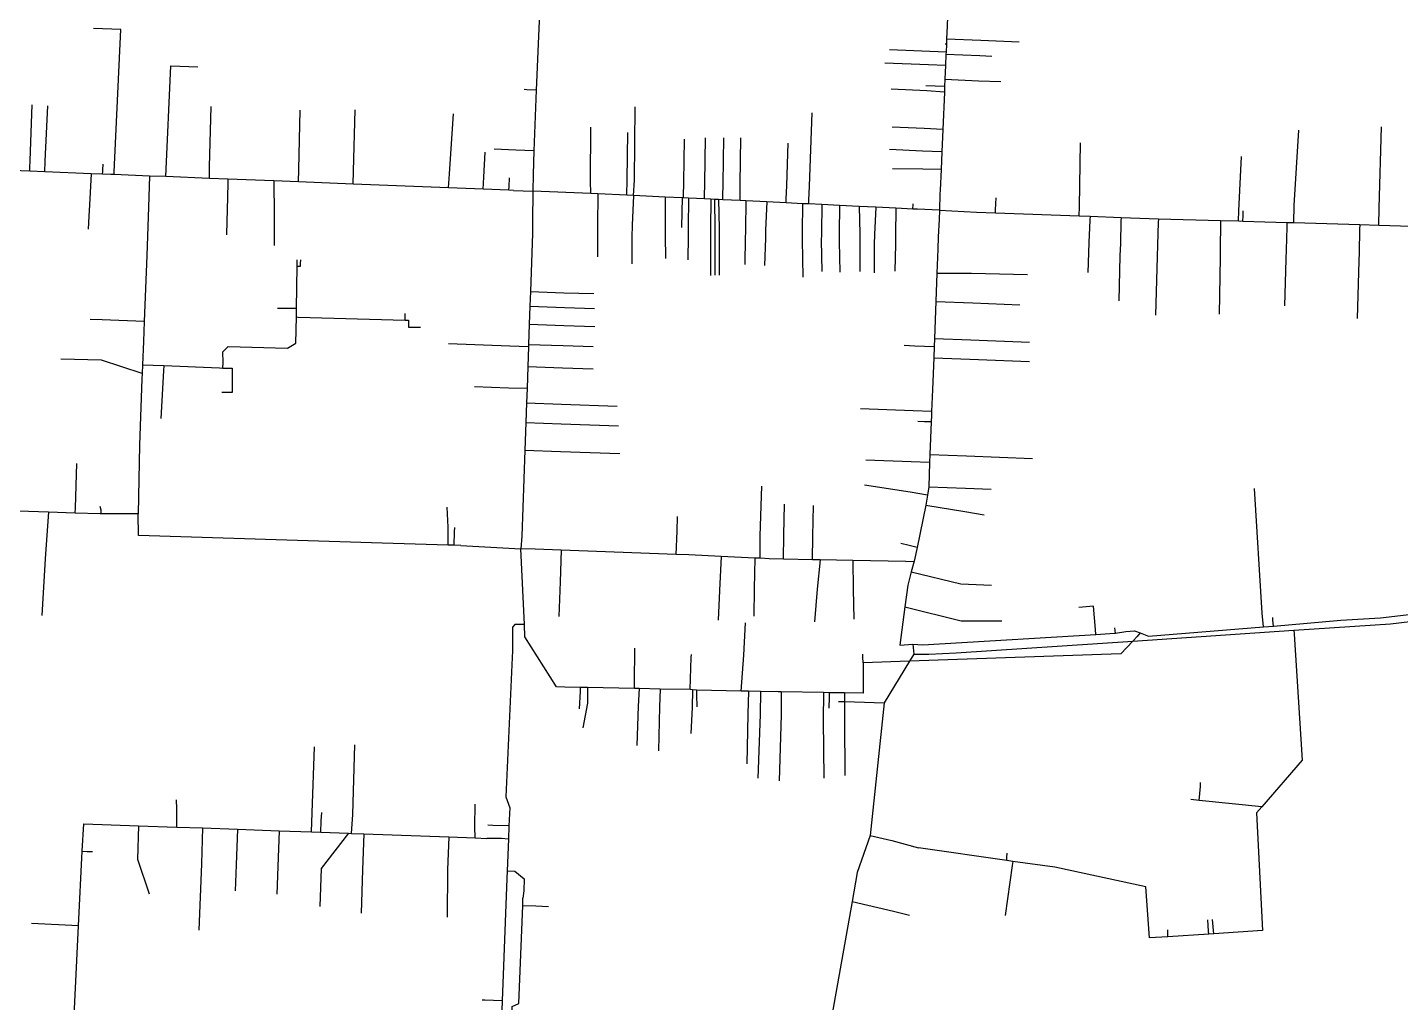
# Model space of a CAD drawing. Header units: inches. Extents: x 1024943 to 1043005, y 1856303 to 1868730.
# Drawn here: x 1033796 to 1035365, y 1859006 to 1860120 of the extents above; entities that cross this region are included whole.
import ezdxf

# ---------------------------------------------------------------- set-up
doc = ezdxf.new("R2010")
doc.units = ezdxf.units.IN
doc.header["$MEASUREMENT"] = 0
doc.layers.add('Water_Network', color=130, linetype='Continuous')

msp = doc.modelspace()

# ---------------------------------------------------------------- linework, layer by layer
at = {"layer": 'Water_Network', "elevation": 0}
for points in [[(1034384.2, 1860317.9), (1034384.7, 1860275.3), (1034385.3, 1860229.4), (1034385, 1860222.5), (1034384, 1860198.9), (1034382.5, 1860163.7), (1034377.7, 1860048.6)], [(1034384.2, 1860317.9), (1034384.7, 1860275.3), (1034385.3, 1860229.4), (1034385, 1860222.5), (1034384, 1860198.9), (1034382.5, 1860163.7), (1034377.7, 1860048.6)], [(1034850.5, 1860232.1), (1034850.5, 1860231.8), (1034849.7, 1860191.8), (1034848.1, 1860143.1), (1034847.2, 1860121.5), (1034846.6, 1860107.2), (1034846.3, 1860101.2)], [(1034850.5, 1860232.1), (1034850.5, 1860231.8), (1034849.7, 1860191.8), (1034848.1, 1860143.1), (1034847.2, 1860121.5), (1034846.6, 1860107.2), (1034846.3, 1860101.2)], [(1033903.1, 1860117.9), (1033871.9, 1860118.8)], [(1033895.3, 1859951.9), (1033895.5, 1859955), (1033903.1, 1860117.9)], [(1034846.3, 1860101.2), (1034845.9, 1860092), (1034845.8, 1860089.7), (1034845.3, 1860076.5), (1034844.6, 1860060.9), (1034844.2, 1860052.5)], [(1034846.3, 1860101.2), (1034845.9, 1860092), (1034845.8, 1860089.7), (1034845.3, 1860076.5), (1034844.6, 1860060.9), (1034844.2, 1860052.5)], [(1034846.3, 1860101.2), (1034844.9, 1860101.2)], [(1034846.6, 1860107.2), (1034885.7, 1860105.5)], [(1034885.7, 1860105.5), (1034929.6, 1860103.7)], [(1034845.9, 1860092), (1034781.4, 1860094.7)], [(1034845.8, 1860089.7), (1034884.6, 1860088)], [(1034884.6, 1860088), (1034898.4, 1860087.4)], [(1033954.4, 1859949.6), (1033960.2, 1860076.4)], [(1033960.2, 1860076.4), (1033990.8, 1860075.2)], [(1034825.9, 1860077.6), (1034775.8, 1860079.5)], [(1034845.3, 1860076.5), (1034825.9, 1860077.6)], [(1034833.6, 1860052.9), (1034822.9, 1860053.4)], [(1034844.2, 1860052.5), (1034833.6, 1860052.9)], [(1034844.2, 1860052.5), (1034844, 1860046.2), (1034842.2, 1860003.6), (1034841.1, 1859978), (1034840.2, 1859957.8), (1034839.2, 1859934), (1034839, 1859929.4)], [(1034844.2, 1860052.5), (1034844, 1860046.2), (1034842.2, 1860003.6), (1034841.1, 1859978), (1034840.2, 1859957.8), (1034839.2, 1859934), (1034839, 1859929.4)], [(1034844.6, 1860060.9), (1034883.2, 1860059.3)], [(1034883.2, 1860059.3), (1034908.4, 1860058.2)], [(1034367, 1860049), (1034364, 1860049.2)], [(1034377.7, 1860048.6), (1034367, 1860049)], [(1034377.7, 1860048.6), (1034374.8, 1859979.2), (1034374.1, 1859952.2)], [(1034377.7, 1860048.6), (1034374.8, 1859979.2), (1034374.1, 1859952.2)], [(1034823.8, 1860047.7), (1034783.3, 1860049.7)], [(1034844, 1860046.2), (1034823.8, 1860047.7)], [(1033799.4, 1859967.9), (1033801.8, 1860031.8)], [(1033816.6, 1859967.3), (1033819.7, 1860030.7)], [(1034004.4, 1859960.7), (1034006.1, 1860029.8)], [(1034106.3, 1859957.6), (1034107.9, 1860025.6)], [(1034169, 1859955.9), (1034170.7, 1860025.9)], [(1034278.5, 1859952.9), (1034283, 1860021.3)], [(1034489.9, 1859945.6), (1034490.7, 1860029.4)], [(1034689.9, 1859938.6), (1034692.9, 1860022.6)], [(1034439.7, 1859944.8), (1034440.2, 1860006)], [(1034821, 1860004.5), (1034784.4, 1860006)], [(1034842.2, 1860003.6), (1034821, 1860004.5)], [(1035341, 1859913.5), (1035343.7, 1860006.6)], [(1034481.4, 1859945.8), (1034482.3, 1860000)], [(1034546.2, 1859943.5), (1034546.9, 1859992.5)], [(1034570.2, 1859942.7), (1034570.9, 1859994)], [(1034591.2, 1859942), (1034592, 1859994)], [(1034610.8, 1859941.3), (1034611.5, 1859994)], [(1035243.9, 1859916.7), (1035249.2, 1860002.8)], [(1034317.9, 1859949), (1034319.2, 1859977.6)], [(1034354.5, 1859979.9), (1034329.4, 1859981.1)], [(1034374.8, 1859979.2), (1034354.5, 1859979.9)], [(1034663.9, 1859939.5), (1034665.7, 1859988)], [(1034819.2, 1859978.9), (1034781.4, 1859980.5)], [(1034841.1, 1859978), (1034819.2, 1859978.9)], [(1034998.3, 1859915.4), (1034999.4, 1859988.3)], [(1033891.7, 1859952), (1033882.1, 1859952.4), (1033868.9, 1859952.9), (1033816.1, 1859955), (1033798.8, 1859955.7), (1033747.9, 1859957.7), (1033661.7, 1859961.1), (1033621.4, 1859962.7), (1033558.5, 1859965.2), (1033480.4, 1859968.3)], [(1033891.7, 1859952), (1033882.1, 1859952.4), (1033868.9, 1859952.9), (1033816.1, 1859955), (1033798.8, 1859955.7), (1033747.9, 1859957.7), (1033661.7, 1859961.1), (1033621.4, 1859962.7), (1033558.5, 1859965.2), (1033480.4, 1859968.3)], [(1033798.8, 1859955.7), (1033799, 1859959.6), (1033799.4, 1859967.9)], [(1033816.1, 1859955), (1033816.6, 1859967.3)], [(1033882.3, 1859957.4), (1033882.6, 1859963.8)], [(1034004.1, 1859947.6), (1034004.4, 1859960.7)], [(1034105.9, 1859943.6), (1034106.3, 1859957.6)], [(1034819.5, 1859958.2), (1034784.7, 1859958.5)], [(1034840.2, 1859957.8), (1034819.5, 1859958.2)], [(1035180.4, 1859910.7), (1035183.4, 1859972.6)], [(1033868.9, 1859952.9), (1033867, 1859917.2), (1033866.4, 1859904.5)], [(1033882.1, 1859952.4), (1033882.2, 1859955.6), (1033882.3, 1859957.4)], [(1033935.7, 1859950.3), (1033895.3, 1859951.9), (1033891.7, 1859952)], [(1033935.7, 1859950.3), (1033895.3, 1859951.9), (1033891.7, 1859952)], [(1033935.7, 1859950.3), (1033934.5, 1859914.7), (1033932.5, 1859859.6), (1033929.7, 1859784.1), (1033928.9, 1859761.1)], [(1033935.7, 1859950.3), (1033934.5, 1859914.7), (1033932.5, 1859859.6), (1033929.7, 1859784.1), (1033928.9, 1859761.1)], [(1034346.5, 1859934.1), (1034317.1, 1859935.2), (1034277.4, 1859936.8), (1034168.6, 1859941.1), (1034105.9, 1859943.6), (1034077.8, 1859944.7), (1034025.3, 1859946.8), (1034004.1, 1859947.6), (1033954.4, 1859949.6), (1033935.7, 1859950.3)], [(1034346.5, 1859934.1), (1034317.1, 1859935.2), (1034277.4, 1859936.8), (1034168.6, 1859941.1), (1034105.9, 1859943.6), (1034077.8, 1859944.7), (1034025.3, 1859946.8), (1034004.1, 1859947.6), (1033954.4, 1859949.6), (1033935.7, 1859950.3)], [(1034025.3, 1859946.8), (1034025.2, 1859942.3), (1034024.4, 1859911.3), (1034024.1, 1859898.8)], [(1034077.8, 1859944.7), (1034077.8, 1859941.1), (1034078, 1859909.3), (1034078, 1859899.3)], [(1034168.6, 1859941.1), (1034169, 1859955.9)], [(1034277.4, 1859936.8), (1034278.5, 1859952.9)], [(1034317.1, 1859935.2), (1034317.9, 1859949)], [(1034346.8, 1859938.4), (1034347.1, 1859948.2)], [(1034374.1, 1859952.2), (1034373.9, 1859933)], [(1034374.1, 1859952.2), (1034373.9, 1859933)], [(1034440, 1859930.4), (1034439.7, 1859944.8)], [(1034481.2, 1859928.4), (1034481.4, 1859945.8)], [(1034488.8, 1859928), (1034489.9, 1859945.6)], [(1034545.9, 1859925.3), (1034545.9, 1859926.4), (1034546.2, 1859943.5)], [(1034569.9, 1859924.1), (1034569.9, 1859926), (1034570.2, 1859942.7)], [(1034590.9, 1859923.1), (1034591, 1859925.7), (1034591.2, 1859942)], [(1034346.5, 1859934.1), (1034346.8, 1859938.4)], [(1034351.5, 1859933.9), (1034346.5, 1859934.1)], [(1034351.5, 1859933.9), (1034346.5, 1859934.1)], [(1034351.5, 1859933.9), (1034373.9, 1859933)], [(1034351.5, 1859933.9), (1034373.9, 1859933)], [(1034373.9, 1859933), (1034373.5, 1859898.2), (1034373.3, 1859884.6)], [(1034373.9, 1859933), (1034373.5, 1859898.2), (1034373.3, 1859884.6)], [(1034544.2, 1859925.4), (1034524.8, 1859926.3), (1034488.8, 1859928), (1034481.2, 1859928.4), (1034447.9, 1859930), (1034440, 1859930.4), (1034373.9, 1859933)], [(1034544.2, 1859925.4), (1034524.8, 1859926.3), (1034488.8, 1859928), (1034481.2, 1859928.4), (1034447.9, 1859930), (1034440, 1859930.4), (1034373.9, 1859933)], [(1034447.9, 1859930), (1034447.9, 1859927.7), (1034447.8, 1859895.5), (1034447.8, 1859887)], [(1034488.8, 1859928), (1034487.4, 1859894), (1034487.2, 1859890.4), (1034487, 1859884.3)], [(1034524.8, 1859926.3), (1034524.8, 1859911.6), (1034525, 1859882.4)], [(1034610.5, 1859922.2), (1034610.5, 1859925.4), (1034610.8, 1859941.3)], [(1034663.2, 1859919.6), (1034663.3, 1859923.7), (1034663.9, 1859939.5)], [(1034689.2, 1859918.4), (1034689.3, 1859922.8), (1034689.9, 1859938.6)], [(1034839, 1859929.4), (1034838.3, 1859911.2)], [(1034839, 1859929.4), (1034838.3, 1859911.2)], [(1034544.2, 1859925.4), (1034543.9, 1859908.9)], [(1034807.8, 1859912.6), (1034788.4, 1859913.6), (1034765.8, 1859914.7), (1034746.6, 1859915.6), (1034724, 1859916.7), (1034704, 1859917.6), (1034689.2, 1859918.4), (1034682, 1859918.7), (1034663.2, 1859919.6), (1034641, 1859920.7), (1034617.2, 1859921.8), (1034610.5, 1859922.2), (1034590.9, 1859923.1), (1034586, 1859923.4), (1034581.5, 1859923.6), (1034577.1, 1859923.8), (1034569.9, 1859924.1), (1034551.7, 1859925), (1034545.9, 1859925.3), (1034544.2, 1859925.4)], [(1034807.8, 1859912.6), (1034788.4, 1859913.6), (1034765.8, 1859914.7), (1034746.6, 1859915.6), (1034724, 1859916.7), (1034704, 1859917.6), (1034689.2, 1859918.4), (1034682, 1859918.7), (1034663.2, 1859919.6), (1034641, 1859920.7), (1034617.2, 1859921.8), (1034610.5, 1859922.2), (1034590.9, 1859923.1), (1034586, 1859923.4), (1034581.5, 1859923.6), (1034577.1, 1859923.8), (1034569.9, 1859924.1), (1034551.7, 1859925), (1034545.9, 1859925.3), (1034544.2, 1859925.4)], [(1034551.7, 1859925), (1034551.3, 1859891.6), (1034551.2, 1859888.3), (1034551.1, 1859881.7)], [(1034577.1, 1859923.8), (1034576.9, 1859890.6), (1034576.9, 1859887.4), (1034576.9, 1859880.7)], [(1034581.5, 1859923.6), (1034581.8, 1859890.4), (1034581.8, 1859887.2), (1034581.9, 1859880.6)], [(1034586, 1859923.4), (1034586.6, 1859890.3), (1034586.7, 1859887.1), (1034586.8, 1859880.6)], [(1034617.2, 1859921.8), (1034616.7, 1859889.1), (1034616.6, 1859886.1), (1034616.5, 1859879.9)], [(1034641, 1859920.7), (1034639.8, 1859888.3), (1034639.7, 1859885.3), (1034639.5, 1859879.1)], [(1034682, 1859918.7), (1034681.7, 1859886.7), (1034681.7, 1859883.9), (1034681.6, 1859877.4)], [(1034704, 1859917.6), (1034703.5, 1859885.9), (1034703.5, 1859883.1), (1034703.4, 1859877.1)], [(1034724, 1859916.7), (1034723.8, 1859885.1), (1034723.8, 1859882.5), (1034723.7, 1859875.3)], [(1034746.6, 1859915.6), (1034747.3, 1859884.3), (1034747.3, 1859881.7), (1034747.5, 1859874.1)], [(1034765.8, 1859914.7), (1034764.3, 1859883.6), (1034763.8, 1859872.6)], [(1034788.4, 1859913.6), (1034788.2, 1859882.7), (1034788.2, 1859872.5)], [(1034807.8, 1859912.6), (1034808, 1859914.1), (1034808.2, 1859916.3)], [(1034813.2, 1859912.4), (1034807.8, 1859912.6)], [(1034813.2, 1859912.4), (1034807.8, 1859912.6)], [(1034808.2, 1859916.3), (1034808.5, 1859918.5)], [(1034838.3, 1859911.2), (1034813.2, 1859912.4)], [(1034838.3, 1859911.2), (1034813.2, 1859912.4)], [(1034838.3, 1859911.2), (1034837.9, 1859900.8), (1034837.1, 1859880.9), (1034836.6, 1859866.7)], [(1034838.3, 1859911.2), (1034837.9, 1859900.8), (1034837.1, 1859880.9), (1034836.6, 1859866.7)], [(1034838.3, 1859911.2), (1034880.8, 1859909.1)], [(1034902.4, 1859908.3), (1034902.6, 1859911.7), (1034903.2, 1859925.5)], [(1034998.2, 1859904.8), (1034998.3, 1859915.4)], [(1035180.1, 1859898.9), (1035180.4, 1859910.7)], [(1035185.3, 1859904.7), (1035185.5, 1859910.6)], [(1035243.4, 1859897), (1035243.9, 1859916.7)], [(1035340.5, 1859894.2), (1035341, 1859913.5)], [(1033866.4, 1859904.5), (1033865.7, 1859889.4)], [(1034024.1, 1859898.8), (1034023.8, 1859882.9)], [(1034078, 1859899.3), (1034078.1, 1859870.8)], [(1034543.9, 1859908.9), (1034543.7, 1859891.9), (1034543.7, 1859891.4)], [(1034880.8, 1859909.1), (1034902.4, 1859908.3), (1034998.2, 1859904.8), (1035010.6, 1859904.3), (1035045.9, 1859902.8), (1035088.6, 1859901.5), (1035159.5, 1859899.5), (1035180.1, 1859898.9)], [(1035010.6, 1859904.3), (1035010.4, 1859899.9), (1035009.2, 1859874.4), (1035008.7, 1859862.5)], [(1035045.9, 1859902.8), (1035045.8, 1859898.7), (1035045.1, 1859873.1), (1035044.7, 1859859.2)], [(1035088.6, 1859901.5), (1035088.4, 1859897.2), (1035087.6, 1859871.5), (1035087.2, 1859858.1)], [(1035159.5, 1859899.5), (1035159.4, 1859894.7), (1035159.2, 1859868.8), (1035159.1, 1859857.4)], [(1035180.1, 1859898.9), (1035185.2, 1859898.7)], [(1035185.2, 1859898.7), (1035185.3, 1859904.7)], [(1035185.2, 1859898.7), (1035235.5, 1859897.3), (1035243.4, 1859897), (1035318.6, 1859894.9), (1035340.5, 1859894.2), (1035377.7, 1859893.1), (1035394.3, 1859892.7), (1035451.1, 1859891)], [(1035235.5, 1859897.3), (1035235.4, 1859892), (1035234.6, 1859866), (1035234.3, 1859855.1)], [(1035318.6, 1859894.9), (1035318.5, 1859889.1), (1035317.9, 1859862.9), (1035317.7, 1859853.4)], [(1034373.3, 1859884.6), (1034371, 1859818.5), (1034370.4, 1859801.4), (1034369.7, 1859780.9), (1034368.8, 1859757.9), (1034368.7, 1859755.2), (1034367.9, 1859732.4), (1034367.1, 1859707.3), (1034366.5, 1859691), (1034365.7, 1859668.5), (1034364.6, 1859637.1), (1034361.2, 1859538.5)], [(1034373.3, 1859884.6), (1034371, 1859818.5), (1034370.4, 1859801.4), (1034369.7, 1859780.9), (1034368.8, 1859757.9), (1034368.7, 1859755.2), (1034367.9, 1859732.4), (1034367.1, 1859707.3), (1034366.5, 1859691), (1034365.7, 1859668.5), (1034364.6, 1859637.1), (1034361.2, 1859538.5)], [(1034447.8, 1859887), (1034447.6, 1859857.8)], [(1034487, 1859884.3), (1034486.9, 1859849.8)], [(1034525, 1859882.4), (1034525.3, 1859855.9)], [(1034551.1, 1859881.7), (1034550.7, 1859854.4)], [(1034576.9, 1859880.7), (1034576.9, 1859836.7)], [(1034581.9, 1859880.6), (1034581.9, 1859837.1)], [(1034586.8, 1859880.6), (1034586.8, 1859837.1)], [(1034616.5, 1859879.9), (1034616.1, 1859849)], [(1034639.5, 1859879.1), (1034638.4, 1859848.2)], [(1034681.6, 1859877.4), (1034682.4, 1859834.7)], [(1034703.4, 1859877.1), (1034703.8, 1859841.3)], [(1034723.7, 1859875.3), (1034724.6, 1859840.5)], [(1034747.5, 1859874.1), (1034747.6, 1859841.3)], [(1034763.8, 1859872.6), (1034763.8, 1859839.8)], [(1034788.2, 1859872.5), (1034787.3, 1859841.4)], [(1034836.6, 1859866.7), (1034835.5, 1859839.3), (1034834.3, 1859806.9), (1034832.6, 1859764.6), (1034832.3, 1859755.2), (1034831.8, 1859742.6), (1034830.4, 1859706.4), (1034829.4, 1859681.2), (1034829.3, 1859676.6), (1034829, 1859669.2)], [(1034836.6, 1859866.7), (1034835.5, 1859839.3), (1034834.3, 1859806.9), (1034832.6, 1859764.6), (1034832.3, 1859755.2), (1034831.8, 1859742.6), (1034830.4, 1859706.4), (1034829.4, 1859681.2), (1034829.3, 1859676.6), (1034829, 1859669.2)], [(1034104.4, 1859847.2), (1034104.5, 1859854.7)], [(1034104.4, 1859847.2), (1034108.4, 1859847.2), (1034108.4, 1859850.2)], [(1034108.4, 1859850.2), (1034108.5, 1859854.6)], [(1035008.7, 1859862.5), (1035008, 1859840)], [(1035044.7, 1859859.2), (1035043.2, 1859807.8)], [(1035087.2, 1859858.1), (1035085.3, 1859791.1)], [(1035159.1, 1859857.4), (1035158.2, 1859792.4)], [(1035234.3, 1859855.1), (1035232.8, 1859802)], [(1035317.7, 1859853.4), (1035315.8, 1859787.5)], [(1034103.6, 1859798.8), (1034104.4, 1859847.2)], [(1034835.5, 1859839.3), (1034875.1, 1859839.3)], [(1034875.1, 1859839.3), (1034939.1, 1859837.8)], [(1034371, 1859818.5), (1034409, 1859816.9)], [(1034409, 1859816.9), (1034443.4, 1859816.1)], [(1034370.4, 1859801.4), (1034410, 1859800)], [(1034834.3, 1859806.9), (1034876.6, 1859805.3)], [(1034876.6, 1859805.3), (1034930.3, 1859803.2)], [(1033881.8, 1859785.8), (1033868, 1859786.3)], [(1033929.7, 1859784.1), (1033881.8, 1859785.8)], [(1034019.7, 1859737.2), (1034019.6, 1859749.3), (1034025.7, 1859755.4), (1034093.5, 1859753.7), (1034103.1, 1859759.3), (1034103.6, 1859789.2)], [(1034103.6, 1859798.8), (1034084.3, 1859798.9), (1034082, 1859798.8)], [(1034103.5, 1859793.1), (1034103.6, 1859798.8)], [(1034103.6, 1859789.2), (1034103.5, 1859793.1)], [(1034103.6, 1859789.2), (1034105.4, 1859789.1)], [(1034105.4, 1859789.1), (1034227.8, 1859785.6)], [(1034227.8, 1859789.3), (1034227.8, 1859793)], [(1034227.8, 1859785.6), (1034227.8, 1859789.3)], [(1034227.8, 1859785.6), (1034231.7, 1859785.4)], [(1034231.7, 1859785.4), (1034231.7, 1859777.4), (1034236.2, 1859777.4)], [(1034410, 1859800), (1034444.4, 1859798.8)], [(1034236.2, 1859777.4), (1034245.5, 1859777.4)], [(1034369.7, 1859780.9), (1034409.3, 1859779.5)], [(1034409.3, 1859779.5), (1034444.5, 1859778.2)], [(1033928.9, 1859761.1), (1033927.8, 1859734.3)], [(1033928.9, 1859761.1), (1033927.8, 1859734.3)], [(1034347.5, 1859755.9), (1034277.2, 1859758.4)], [(1034368.7, 1859755.2), (1034347.5, 1859755.9)], [(1034368.8, 1859757.9), (1034408.5, 1859756.5)], [(1034408.5, 1859756.5), (1034442.6, 1859755.3)], [(1034810.4, 1859756), (1034797.9, 1859756.5)], [(1034832.3, 1859755.2), (1034810.4, 1859756)], [(1034832.6, 1859764.6), (1034874.3, 1859763)], [(1034874.3, 1859763), (1034941.4, 1859760.4)], [(1033880.9, 1859739.7), (1033834.3, 1859740.8)], [(1033927.3, 1859724.4), (1033880.9, 1859739.7)], [(1034831.8, 1859742.6), (1034873.2, 1859741)], [(1034873.2, 1859741), (1034941.4, 1859738.4)], [(1033927.8, 1859734.3), (1033927.3, 1859724.4), (1033927, 1859718.3)], [(1033927.8, 1859734.3), (1033927.3, 1859724.4), (1033927, 1859718.3)], [(1033927.8, 1859734.3), (1033951.9, 1859733.9)], [(1033951.6, 1859727.8), (1033948.8, 1859673.3)], [(1033951.9, 1859733.9), (1033951.6, 1859727.8)], [(1033951.9, 1859733.9), (1034015.8, 1859731)], [(1034015.8, 1859731), (1034019.6, 1859730.8)], [(1034030.1, 1859726.2), (1034030.1, 1859702.9), (1034018.5, 1859702.9)], [(1034019.6, 1859730.8), (1034019.7, 1859737.2)], [(1034019.6, 1859730.8), (1034030.1, 1859730.7), (1034030.1, 1859726.2)], [(1034367.9, 1859732.4), (1034407.7, 1859731)], [(1034407.7, 1859731), (1034442.6, 1859729.8)], [(1033927, 1859718.3), (1033924.4, 1859642.7), (1033922.8, 1859564.3)], [(1033927, 1859718.3), (1033924.4, 1859642.7), (1033922.8, 1859564.3)], [(1034345.9, 1859708), (1034307.2, 1859709.4)], [(1034367.1, 1859707.3), (1034345.9, 1859708)], [(1034366.5, 1859691), (1034406.4, 1859689.6)], [(1034406.4, 1859689.6), (1034470.2, 1859687.3)], [(1034808.2, 1859682), (1034748.3, 1859684.3)], [(1034829.4, 1859681.2), (1034808.2, 1859682)], [(1034365.7, 1859668.5), (1034406.3, 1859667.1)], [(1034406.3, 1859667.1), (1034471.7, 1859664.8)], [(1034829, 1859669.2), (1034827.5, 1859631.9), (1034827.2, 1859622.9), (1034826.1, 1859595.2), (1034824.8, 1859585.6), (1034822.9, 1859573.9), (1034813, 1859525.8)], [(1034829, 1859669.2), (1034827.5, 1859631.9), (1034827.2, 1859622.9), (1034826.1, 1859595.2), (1034824.8, 1859585.6), (1034822.9, 1859573.9), (1034813, 1859525.8)], [(1034821.2, 1859669.5), (1034813.5, 1859669.7)], [(1034829, 1859669.2), (1034821.2, 1859669.5)], [(1034364.6, 1859637.1), (1034405.5, 1859635.6)], [(1034405.5, 1859635.6), (1034473.2, 1859633.2)], [(1034827.5, 1859631.9), (1034869.4, 1859630.3)], [(1034869.4, 1859630.3), (1034944.9, 1859627.4)], [(1033851, 1859571), (1033852.6, 1859621.6)], [(1034806.1, 1859623.7), (1034754.3, 1859625.7)], [(1034827.2, 1859622.9), (1034806.1, 1859623.7)], [(1034804.9, 1859588.8), (1034752.8, 1859597.1)], [(1034633.5, 1859539.2), (1034635.4, 1859595.7)], [(1034824.8, 1859585.6), (1034804.9, 1859588.8)], [(1034826.1, 1859595.2), (1034868.2, 1859593.6)], [(1034868.2, 1859593.6), (1034897.3, 1859592.4)], [(1035207.3, 1859450.7), (1035198.3, 1859593.2)], [(1033850.8, 1859565.1), (1033820.4, 1859566.1), (1033649.3, 1859571.6), (1033565.7, 1859571.5), (1033472.7, 1859571.4), (1033471, 1859571.4)], [(1033820.4, 1859566.1), (1033820.1, 1859561.2), (1033816.4, 1859512.8)], [(1033850.8, 1859565.1), (1033851, 1859571)], [(1033880.4, 1859568.2), (1033879.4, 1859572.5)], [(1033880.3, 1859564.1), (1033880.4, 1859568.2)], [(1034277, 1859548.8), (1034275.9, 1859571.6)], [(1034660.7, 1859539.7), (1034661.5, 1859575.1)], [(1034693.8, 1859538.8), (1034694.6, 1859573.6)], [(1034822.9, 1859573.9), (1034867.4, 1859566.8)], [(1034867.4, 1859566.8), (1034889.6, 1859563.2)], [(1033880.3, 1859564.1), (1033879.2, 1859564.1), (1033850.8, 1859565.1)], [(1033922.8, 1859564.3), (1033881, 1859564.1), (1033880.3, 1859564.1)], [(1034283.8, 1859528.3), (1034277.1, 1859528.5), (1034201.7, 1859530.7), (1033923.1, 1859539.3), (1033922.8, 1859564.3)], [(1034283.8, 1859528.3), (1034277.1, 1859528.5), (1034201.7, 1859530.7), (1033923.1, 1859539.3), (1033922.8, 1859564.3)], [(1034538.5, 1859544.2), (1034539.2, 1859561.3)], [(1034277.1, 1859528.5), (1034277, 1859548.8)], [(1034283.8, 1859528.3), (1034284.1, 1859543.6)], [(1034284.1, 1859543.6), (1034284.5, 1859548.4)], [(1034361.2, 1859538.5), (1034359.9, 1859524.2)], [(1034361.2, 1859538.5), (1034359.9, 1859524.2)], [(1034537.6, 1859517.8), (1034538.5, 1859544.2)], [(1034633.4, 1859513.3), (1034633.5, 1859539.2)], [(1034660.2, 1859512.4), (1034660.7, 1859539.7)], [(1034693.3, 1859511.7), (1034693.8, 1859538.8)], [(1034291.5, 1859527.9), (1034283.8, 1859528.3)], [(1034291.5, 1859527.9), (1034283.8, 1859528.3)], [(1034291.5, 1859527.9), (1034359.9, 1859524.2)], [(1034291.5, 1859527.9), (1034359.9, 1859524.2)], [(1034364.4, 1859437.8), (1034359.9, 1859524.2)], [(1034376.6, 1859523.6), (1034359.9, 1859524.2)], [(1034364.4, 1859437.8), (1034359.9, 1859524.2)], [(1034376.6, 1859523.6), (1034359.9, 1859524.2)], [(1034799.9, 1859509.5), (1034739.4, 1859510.8), (1034702, 1859511.5), (1034693.3, 1859511.7), (1034660.2, 1859512.4), (1034643.7, 1859512.8), (1034633.4, 1859513.3), (1034627.6, 1859513.5), (1034589, 1859515.4), (1034551.9, 1859517.3), (1034537.6, 1859517.8), (1034406.2, 1859522.5), (1034376.6, 1859523.6)], [(1034799.9, 1859509.5), (1034739.4, 1859510.8), (1034702, 1859511.5), (1034693.3, 1859511.7), (1034660.2, 1859512.4), (1034643.7, 1859512.8), (1034633.4, 1859513.3), (1034627.6, 1859513.5), (1034589, 1859515.4), (1034551.9, 1859517.3), (1034537.6, 1859517.8), (1034406.2, 1859522.5), (1034376.6, 1859523.6)], [(1034406.2, 1859522.5), (1034404.9, 1859486.4)], [(1034803.6, 1859528), (1034794.2, 1859530.1)], [(1034813, 1859525.8), (1034803.6, 1859528)], [(1034813, 1859525.8), (1034809.5, 1859510.2)], [(1034813, 1859525.8), (1034809.5, 1859510.2)], [(1033816.4, 1859512.8), (1033812.6, 1859448.1)], [(1034589, 1859515.4), (1034587.1, 1859476.6)], [(1034627.6, 1859513.5), (1034626.7, 1859478.5)], [(1034702, 1859511.5), (1034698.5, 1859478)], [(1034739.4, 1859510.8), (1034739.8, 1859478)], [(1034799.9, 1859509.5), (1034809.5, 1859510.2)], [(1034799.9, 1859509.5), (1034809.5, 1859510.2)], [(1034809.5, 1859510.2), (1034806.2, 1859497.8), (1034802.1, 1859482.5)], [(1034809.5, 1859510.2), (1034806.2, 1859497.8), (1034802.1, 1859482.5)], [(1034806.2, 1859497.8), (1034862.7, 1859484.1)], [(1034404.9, 1859486.4), (1034403.6, 1859446.8)], [(1034587.1, 1859476.6), (1034585.4, 1859442.7)], [(1034626.7, 1859478.5), (1034626.3, 1859447.1)], [(1034698.5, 1859478), (1034695.7, 1859440.8)], [(1034739.8, 1859478), (1034740.7, 1859443.7)], [(1034802.1, 1859482.5), (1034798.9, 1859457.7), (1034793.2, 1859414), (1034807.9, 1859415)], [(1034802.1, 1859482.5), (1034798.9, 1859457.7), (1034793.2, 1859414), (1034807.9, 1859415)], [(1034862.7, 1859484.1), (1034897.7, 1859482.8)], [(1034798.9, 1859457.7), (1034863.2, 1859441.9)], [(1035016.8, 1859431.8), (1035014.6, 1859458.5), (1034997.7, 1859457.2)], [(1035220.1, 1859435.8), (1035297, 1859442.8), (1035342.4, 1859445.3), (1035436.4, 1859456.3), (1035490, 1859465.4), (1035503.6, 1859467.7), (1035522.5, 1859470.8)], [(1035220.1, 1859435.8), (1035297, 1859442.8), (1035342.4, 1859445.3), (1035436.4, 1859456.3), (1035490, 1859465.4), (1035503.6, 1859467.7), (1035522.5, 1859470.8)], [(1035243.5, 1859431.1), (1035353.8, 1859438.6), (1035423.1, 1859446.8), (1035512.2, 1859457.5)], [(1034614.7, 1859402.7), (1034616.9, 1859439.7)], [(1034863.2, 1859441.9), (1034909.8, 1859441.9)], [(1035208.8, 1859434.9), (1035207.3, 1859450.7)], [(1035219.4, 1859442.7), (1035219.3, 1859445.6)], [(1035220.1, 1859435.8), (1035219.4, 1859442.7)], [(1034364.4, 1859437.8), (1034353.1, 1859437.6), (1034350.6, 1859434.6), (1034350.6, 1859407.7)], [(1034364.4, 1859437.8), (1034353.1, 1859437.6), (1034350.6, 1859434.6), (1034350.6, 1859407.7)], [(1034410.3, 1859366.1), (1034400.7, 1859366.3), (1034364.6, 1859423.4), (1034364.4, 1859437.8)], [(1034410.3, 1859366.1), (1034400.7, 1859366.3), (1034364.6, 1859423.4), (1034364.4, 1859437.8)], [(1035064.2, 1859424), (1035059.4, 1859418.8), (1035045.8, 1859404.2), (1034804.1, 1859395.6), (1034751.3, 1859393.7)], [(1035064.2, 1859424), (1035059.4, 1859418.8), (1035045.8, 1859404.2), (1034804.1, 1859395.6), (1034751.3, 1859393.7)], [(1034819.3, 1859414.5), (1035017.1, 1859426.3)], [(1034819.3, 1859414.5), (1035017.1, 1859426.3)], [(1034857.4, 1859405.3), (1035059.4, 1859418.8), (1035243.5, 1859431.1)], [(1035017.1, 1859426.3), (1035016.8, 1859431.8)], [(1035017.1, 1859426.3), (1035038.6, 1859427.7)], [(1035017.1, 1859426.3), (1035038.6, 1859427.7)], [(1035038.6, 1859427.7), (1035039.5, 1859427.8), (1035051.2, 1859429.5)], [(1035038.6, 1859427.7), (1035039.5, 1859427.8), (1035051.2, 1859429.5)], [(1035039.5, 1859427.8), (1035039.1, 1859430.8), (1035038.7, 1859433.7)], [(1035051.2, 1859429.5), (1035061.4, 1859430.6), (1035067.9, 1859428)], [(1035051.2, 1859429.5), (1035061.4, 1859430.6), (1035067.9, 1859428)], [(1035067.9, 1859428), (1035064.2, 1859424)], [(1035067.9, 1859428), (1035064.2, 1859424)], [(1035067.9, 1859428), (1035077.1, 1859424.3), (1035208.8, 1859434.9), (1035220.1, 1859435.8)], [(1035067.9, 1859428), (1035077.1, 1859424.3), (1035208.8, 1859434.9), (1035220.1, 1859435.8)], [(1035243.8, 1859426.6), (1035252.8, 1859282.6), (1035206.8, 1859229.4)], [(1035243.5, 1859431.1), (1035243.8, 1859426.6)], [(1034490.1, 1859370.2), (1034490.3, 1859410.8)], [(1034807.9, 1859415), (1034809, 1859403.8)], [(1034807.9, 1859415), (1034819.3, 1859414.5)], [(1034807.9, 1859415), (1034819.3, 1859414.5)], [(1034350.1, 1859400), (1034342.7, 1859240.8), (1034347.3, 1859228), (1034346.2, 1859207.7)], [(1034350.1, 1859400), (1034342.7, 1859240.8), (1034347.3, 1859228), (1034346.2, 1859207.7)], [(1034350.6, 1859407.7), (1034350.1, 1859400)], [(1034350.6, 1859407.7), (1034350.1, 1859400)], [(1034553.7, 1859363.2), (1034554.7, 1859400.1)], [(1034554.7, 1859400.1), (1034555, 1859403.4)], [(1034611.8, 1859361.6), (1034614.7, 1859402.7)], [(1034751.3, 1859393.7), (1034751.1, 1859359.3), (1034729.9, 1859359.5), (1034712.2, 1859359.7)], [(1034751.3, 1859393.7), (1034751.1, 1859359.3), (1034729.9, 1859359.5), (1034712.2, 1859359.7)], [(1034751.3, 1859393.7), (1034750.8, 1859400.2), (1034751, 1859403.6)], [(1034809, 1859403.8), (1034804.1, 1859395.6), (1034775.4, 1859348)], [(1034809, 1859403.8), (1034826.4, 1859403.8), (1034857.4, 1859405.3)], [(1034427.7, 1859365.7), (1034410.3, 1859366.1)], [(1034427.7, 1859365.7), (1034410.3, 1859366.1)], [(1034489.9, 1859364.5), (1034436.4, 1859365.6), (1034427.7, 1859365.7)], [(1034427.7, 1859365.7), (1034427.7, 1859361)], [(1034489.9, 1859364.5), (1034436.4, 1859365.6), (1034427.7, 1859365.7)], [(1034436.4, 1859365.6), (1034436.1, 1859347.8)], [(1034489.9, 1859364.5), (1034490.1, 1859370.2)], [(1034553.7, 1859363.2), (1034519.1, 1859363.9), (1034495.3, 1859364.4), (1034489.9, 1859364.5)], [(1034553.7, 1859363.2), (1034519.1, 1859363.9), (1034495.3, 1859364.4), (1034489.9, 1859364.5)], [(1034495.3, 1859364.4), (1034494.1, 1859344.4)], [(1034519.1, 1859363.9), (1034518.4, 1859343.5)], [(1034560.8, 1859362.6), (1034556.2, 1859363), (1034553.7, 1859363.2)], [(1034560.8, 1859362.6), (1034556.2, 1859363), (1034553.7, 1859363.2)], [(1034556.2, 1859363), (1034555.9, 1859342.8)], [(1034560.8, 1859362.6), (1034560.8, 1859357.3)], [(1034654, 1859360.8), (1034633.8, 1859361.2), (1034620.3, 1859361.5), (1034611.8, 1859361.6), (1034560.8, 1859362.6)], [(1034654, 1859360.8), (1034633.8, 1859361.2), (1034620.3, 1859361.5), (1034611.8, 1859361.6), (1034560.8, 1859362.6)], [(1034620.3, 1859361.5), (1034619.5, 1859335)], [(1034633.8, 1859361.2), (1034633.4, 1859334.7)], [(1034427.7, 1859361), (1034426.7, 1859341.1)], [(1034436.1, 1859347.8), (1034430.9, 1859319.4)], [(1034560.8, 1859357.3), (1034561, 1859343.7)], [(1034712.2, 1859359.7), (1034705.9, 1859359.9), (1034657.7, 1859360.8), (1034654, 1859360.8)], [(1034712.2, 1859359.7), (1034705.9, 1859359.9), (1034657.7, 1859360.8), (1034654, 1859360.8)], [(1034657.7, 1859360.8), (1034657.5, 1859334.4)], [(1034705.9, 1859359.9), (1034705.6, 1859328.3)], [(1034712.3, 1859354.6), (1034712, 1859341.9)], [(1034712.2, 1859359.7), (1034712.3, 1859354.6)], [(1034722.9, 1859349.7), (1034729.9, 1859349.5), (1034741.2, 1859349.3)], [(1034729.9, 1859359.5), (1034729.9, 1859349.5), (1034729.9, 1859327.8)], [(1034741.2, 1859349.3), (1034775.4, 1859348)], [(1034775.4, 1859348), (1034759.1, 1859196.6)], [(1034494.1, 1859344.4), (1034492.7, 1859299.5)], [(1034518.4, 1859343.5), (1034517.2, 1859293.1)], [(1034555.9, 1859342.8), (1034554.4, 1859313.1)], [(1034619.5, 1859335), (1034618.1, 1859278.5)], [(1034633.4, 1859334.7), (1034631, 1859261.9)], [(1034657.5, 1859334.4), (1034655.1, 1859258.9)], [(1034705.6, 1859328.3), (1034706.2, 1859261.9)], [(1034729.9, 1859327.8), (1034730.3, 1859264.9)], [(1034167.9, 1859220.4), (1034170.4, 1859300.1)], [(1034121.7, 1859222.5), (1034124.4, 1859298)], [(1035135.3, 1859236.5), (1035136.7, 1859252.4)], [(1035136.7, 1859252.4), (1035136.8, 1859256.9)], [(1033966.9, 1859226.8), (1033966.6, 1859237.4)], [(1035135.3, 1859236.5), (1035125.7, 1859237.5)], [(1035206.8, 1859229.4), (1035135.3, 1859236.5)], [(1033966.9, 1859206.1), (1033966.9, 1859226.8)], [(1034120.9, 1859200.6), (1034121.7, 1859222.5)], [(1034132, 1859213.4), (1034132.7, 1859222.8)], [(1034166.7, 1859198.8), (1034167.9, 1859220.4)], [(1034307.5, 1859206.5), (1034307.7, 1859232.3)], [(1035206.8, 1859229.4), (1035200.6, 1859222.2), (1035207.4, 1859087.8), (1035151.9, 1859084.2)], [(1033858.6, 1859178.6), (1033860.8, 1859210), (1033923.2, 1859207.7), (1033966.9, 1859206.1), (1033996.2, 1859205.1), (1034036.1, 1859203.7), (1034083.9, 1859201.9), (1034120.9, 1859200.6), (1034131.3, 1859200.2), (1034163.2, 1859199), (1034166.7, 1859198.8), (1034180.7, 1859198.4), (1034277.6, 1859194.8), (1034308, 1859193.7), (1034321.2, 1859193.2)], [(1033923.2, 1859207.7), (1033921.9, 1859169.4)], [(1033996.2, 1859205.1), (1033995, 1859164.2)], [(1034131.3, 1859200.2), (1034132, 1859213.4)], [(1034308, 1859193.7), (1034307.5, 1859206.5)], [(1034328.1, 1859208), (1034322.3, 1859208.3)], [(1034346.2, 1859207.7), (1034328.1, 1859208)], [(1034346.2, 1859207.7), (1034345.8, 1859192.4)], [(1034346.2, 1859207.7), (1034345.8, 1859192.4)], [(1034036.1, 1859203.7), (1034034.6, 1859163)], [(1034083.9, 1859201.9), (1034082.4, 1859161)], [(1034163.2, 1859199), (1034132, 1859158.7)], [(1034180.7, 1859198.4), (1034179.2, 1859157.3)], [(1034277.6, 1859194.8), (1034276.2, 1859157.1)], [(1034338, 1859193), (1034321.2, 1859193.2)], [(1034345.8, 1859192.4), (1034338, 1859193)], [(1034345.8, 1859192.4), (1034344.3, 1859156.2)], [(1034345.8, 1859192.4), (1034344.3, 1859156.2)], [(1034759.1, 1859196.6), (1034744.5, 1859154.2)], [(1034759.1, 1859196.6), (1034783.9, 1859190.7), (1034814.3, 1859182.3)], [(1033844.7, 1858887.9), (1033854.5, 1859093.2), (1033858.6, 1859178.6)], [(1033858.6, 1859178.6), (1033864.6, 1859178.3)], [(1033864.6, 1859178.3), (1033870.5, 1859178)], [(1035099.3, 1859080.7), (1035078.6, 1859079.4), (1035074.3, 1859137.8), (1034970.4, 1859160.1), (1034922.2, 1859166.9), (1034915.3, 1859167.9), (1034814.3, 1859182.3)], [(1034915.5, 1859171.4), (1034915.9, 1859176.2)], [(1033921.9, 1859169.4), (1033935.3, 1859129.9)], [(1033995, 1859164.2), (1033991.9, 1859088.1)], [(1034034.6, 1859163), (1034033.5, 1859133.1)], [(1034082.4, 1859161), (1034081.2, 1859129.3)], [(1034132, 1859158.7), (1034130.4, 1859115.4)], [(1034179.2, 1859157.3), (1034177.4, 1859107.7)], [(1034922.2, 1859166.9), (1034921.5, 1859162), (1034913.4, 1859105)], [(1034915.3, 1859167.9), (1034915.5, 1859171.4)], [(1034276.2, 1859157.1), (1034275.8, 1859103.1)], [(1034343.9, 1859147.3), (1034338.8, 1859007.3)], [(1034343.9, 1859147.3), (1034338.8, 1859007.3)], [(1034344.3, 1859156.2), (1034343.9, 1859147.3)], [(1034344.3, 1859156.2), (1034343.9, 1859147.3)], [(1034344.3, 1859156.2), (1034353.1, 1859155.8), (1034363.7, 1859146.8), (1034363.3, 1859133.1)], [(1034744.5, 1859154.2), (1034738.6, 1859121), (1034711.3, 1858967.2)], [(1034363.3, 1859133.1), (1034362.5, 1859124.8)], [(1034353.6, 1858825.1), (1034353.7, 1858831.3), (1034354.3, 1858869.1), (1034356, 1858974.9), (1034350.1, 1858980.8), (1034350.1, 1859001.1), (1034357.7, 1859004.5), (1034362.2, 1859116.6), (1034362.5, 1859124.8)], [(1034362.2, 1859116.6), (1034377, 1859116), (1034391.7, 1859115.4)], [(1034738.6, 1859121), (1034786, 1859109.9)], [(1033854.5, 1859093.2), (1033800.8, 1859095.8)], [(1034786, 1859109.9), (1034804.3, 1859105.6)], [(1035146, 1859087.1), (1035144.9, 1859100.1)], [(1035151.5, 1859087.8), (1035150.3, 1859100.5)], [(1035099.3, 1859086.3), (1035099.2, 1859088.5)], [(1035099.3, 1859080.7), (1035099.3, 1859086.3)], [(1035146.3, 1859083.8), (1035099.3, 1859080.7)], [(1035146.3, 1859083.8), (1035146, 1859087.1)], [(1035151.9, 1859084.2), (1035146.3, 1859083.8)], [(1035151.9, 1859084.2), (1035151.5, 1859087.8)], [(1034318.8, 1859008.1), (1034315.8, 1859008.2)], [(1034338.8, 1859007.3), (1034318.8, 1859008.1)], [(1034338.8, 1859007.3), (1034334, 1858873.7)], [(1034338.8, 1859007.3), (1034334, 1858873.7)]]:
    msp.add_lwpolyline(points, dxfattribs=at)

doc.saveas('drawing.dxf')
